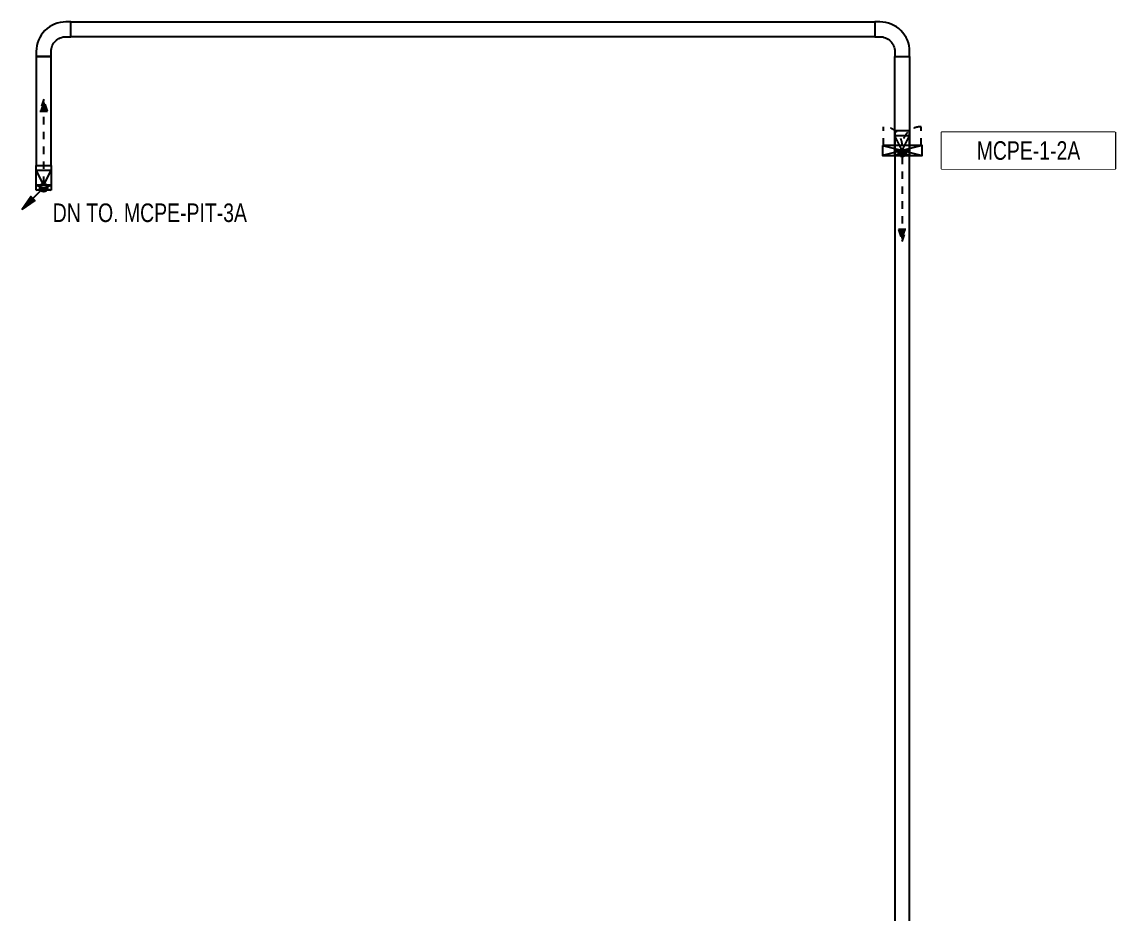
# Model space of a CAD drawing. Header units: millimetres. Extents: x 88028 to 500787, y -530175 to 1035835.
# Drawn here: x 271209 to 293303, y -301881 to -283850 of the extents above; entities that cross this region are included whole.
import ezdxf
from ezdxf.enums import TextEntityAlignment as Align
from ezdxf.xclip import XClip

# ---------------------------------------------------------------- set-up
doc = ezdxf.new("R2010")
doc.units = ezdxf.units.MM
doc.header["$LTSCALE"] = 150
doc.header["$XCLIPFRAME"] = 0
doc.linetypes.add('CONTINOUS', pattern=[0])
doc.linetypes.add('D1', pattern=[3, 1, -1, 1])
for name, color, linetype in [('------01 Motor Control Panel or Center', 4, 'Continuous'), ('-----00 LV_CABLE', 2, 'Continuous'), ('-----26 Electrical Cable Tray', 200, 'Continuous'), ('-----30 Text', 2, 'Continuous')]:
    doc.layers.add(name, color=color, linetype=linetype)
doc.styles.add('ELEC', font='')
doc.styles.get("Standard").update_dxf_attribs({"font": ''})
doc.styles.get('ELEC').set_extended_font_data('Dotum')
doc.styles.get('Standard').set_extended_font_data('Dotum')

# ---------------------------------------------------------------- blocks, each defined once
blk = doc.blocks.new('TRAY(VERT)')
at = {"color": 0}
for p, q in [((0, 400), (0, 500)), ((0, 500), (300, 500)), ((300, 500), (300, 400)), ((0, 0), (0, 400)), ((300, 400), (300, 0)), ((300, 0), (0, 0))]:
    blk.add_line(p, q, dxfattribs=at)
at = {"color": 8}
for p, q in [((150, 100), (0, 400)), ((0, 400), (300, 400)), ((150, 100), (300, 400)), ((0, 100), (300, 0)), ((0, 0), (300, 100)), ((300, 100), (0, 100))]:
    blk.add_line(p, q, dxfattribs=at)
blk = doc.blocks.new('*U27')
at = {"color": 0}
blk.add_lwpolyline([(0, 0), (-100, 0, -0.414214), (-400, 300), (-400, 400), (-700, 400), (-700, 300, 0.414214), (-100, -300), (0, -300)], format="xyb", close=True, dxfattribs=at)
blk.add_text('W:300(ELBOW 90)', height=10, dxfattribs=at).set_placement((-5, -290), align=Align.MIDDLE_RIGHT)
blk = doc.blocks.new('MCP_EQUIPMENT-2')
for p, q in [((200, 400), (0, -400)), ((200, -400), (0, 400))]:
    blk.add_line(p, q)
at = {"color": 1, "linetype": 'D1'}
for p, q in [((200, 380), (580, 380)), ((200, -380), (580, -380))]:
    blk.add_line(p, q, dxfattribs=at)
blk.add_lwpolyline([(200, 400), (0, 400), (0, -400), (200, -400)], close=True)
for centre, start, end in [((200, 380), 270, 0), ((200, -380), 0, 90)]:
    blk.add_arc(centre, 380, start, end, dxfattribs=at)
blk = doc.blocks.new('11')
at = {"linetype": 'D1'}
h = blk.add_hatch(color=256, dxfattribs=at)
edge = h.paths.add_edge_path()
edge.add_arc((0, 0), 75, 0, 360)
blk.add_circle((0, 0), 75, dxfattribs=at)
for p in [(-75, 0), (0, 75), (75, 0), (0, -75)]:
    blk.add_point(p, dxfattribs=at)
blk = doc.blocks.new('22')
at = {"linetype": 'D1'}
h = blk.add_hatch(color=0, dxfattribs=at)
h.dxf.hatch_style = 1
h.paths.add_polyline_path([(0, 0), (-241, 75), (-241, -75)])
at = {"color": 0, "linetype": 'D1'}
blk.add_lwpolyline([(-241, -75), (0, 0), (-241, 75)], close=True, dxfattribs=at)
blk = doc.blocks.new('O01')
blk.add_hatch(color=256).paths.add_polyline_path([(-149, -218), (-218, -149), (-368, -368)])
blk.add_line((-46, -46), (-184, -184))
blk.add_lwpolyline([(-368, -368), (-149, -218), (-218, -149), (-368, -368)])
blk.add_circle((0, 0), 65)
for p in [(-65, 0), (-65, 0), (0, 65), (0, 65), (65, 0), (65, 0), (0, -65), (0, -65)]:
    blk.add_point(p)
blk = doc.blocks.new('A$C61218776')
at = {"layer": '------01 Motor Control Panel or Center', "linetype": 'CONTINOUS', "elevation": 0}
blk.add_lwpolyline([(68253, -25525), (68253, -26265), (64750, -26265), (64750, -25525)], close=True, dxfattribs=at)
at = {"layer": '-----00 LV_CABLE', "linetype": 'D1', "elevation": 0}
for points in [[(46600, -26567), (46600, -25099)], [(63950, -26020), (63950, -27491)]]:
    blk.add_lwpolyline(points, dxfattribs=at)
at = {"layer": '-----26 Electrical Cable Tray', "elevation": 0}
for points in [[(63400, -23595), (47150, -23595), (47150, -23295), (63400, -23295)], [(46450, -26195), (46750, -26195), (46750, -23995), (46450, -23995)], [(64100, -25995), (63800, -25995), (63800, -23995), (64100, -23995)], [(63800, -43318), (64100, -43318), (64100, -25995), (63800, -25995)]]:
    blk.add_lwpolyline(points, close=True, dxfattribs=at)
at = {"layer": '------01 Motor Control Panel or Center', "rotation": 89.99999999999999}
blk.add_blockref('MCP_EQUIPMENT-2', (63950, -25995), dxfattribs=at)
at = {"layer": '-----00 LV_CABLE', "linetype": 'D1'}
for p, rotation in [((46600, -24858), 90), ((63950, -27732), 270)]:
    blk.add_blockref('22', p, dxfattribs=dict(at, rotation=rotation))
blk.add_blockref('11', (63950, -25945), dxfattribs=at)
at = {"layer": '-----00 LV_CABLE', "linetype": 'D1', "xscale": -1.2, "yscale": 1.2, "zscale": 1.2, "rotation": 270}
blk.add_blockref('O01', (46600, -26645), dxfattribs=at)
at = {"layer": '-----26 Electrical Cable Tray'}
for p, rotation in [((46750, -23995), 270), ((63400, -23595), 180)]:
    blk.add_blockref('*U27', p, dxfattribs=dict(at, rotation=rotation))
at = {"layer": '-----26 Electrical Cable Tray', "xscale": -1}
blk.add_blockref('TRAY(VERT)', (64100, -25995), dxfattribs=at)
at = {"layer": '-----26 Electrical Cable Tray'}
blk.add_blockref('TRAY(VERT)', (46450, -26695), dxfattribs=at)
at = {"layer": '-----30 Text', "style": 'ELEC', "width": 0.8}
blk.add_text('DN TO. MCPE-PIT-3A', height=375, dxfattribs=at).set_placement((48745, -27152), align=Align.MIDDLE)
at = {"color": 1}
blk.add_wipeout([(64750, -25525), (68253, -25525), (68253, -26265), (64750, -26265)], dxfattribs=at).dxf.layer = '------01 Motor Control Panel or Center'
at = {"layer": '------01 Motor Control Panel or Center', "linetype": 'CONTINOUS', "elevation": 0}
blk.add_lwpolyline([(68253, -25525), (68253, -26265), (64750, -26265), (64750, -25525)], close=True, dxfattribs=at)
at = {"layer": '------01 Motor Control Panel or Center', "linetype": 'CONTINOUS', "style": 'ELEC', "width": 0.8}
blk.add_text('MCPE-1-4A', height=375, dxfattribs=at).set_placement((66502, -25895), align=Align.MIDDLE)
at = {"color": 1}
blk.add_wipeout([(64750, -25525), (68253, -25525), (68253, -26265), (64750, -26265)], dxfattribs=at).dxf.layer = '------01 Motor Control Panel or Center'
at = {"layer": '------01 Motor Control Panel or Center', "linetype": 'CONTINOUS', "style": 'ELEC', "width": 0.8}
blk.add_text('MCPE-1-2A', height=375, dxfattribs=at).set_placement((66502, -25895), align=Align.MIDDLE)

msp = doc.modelspace()

# ---------------------------------------------------------------- block references
ref = msp.add_blockref('A$C61218776', (225050, -260555))
XClip(ref).set_block_clipping_path([(31900.0000000001, -88294.983052245), (136900.0000000001, -14294.983052245)])

doc.saveas('drawing.dxf')
